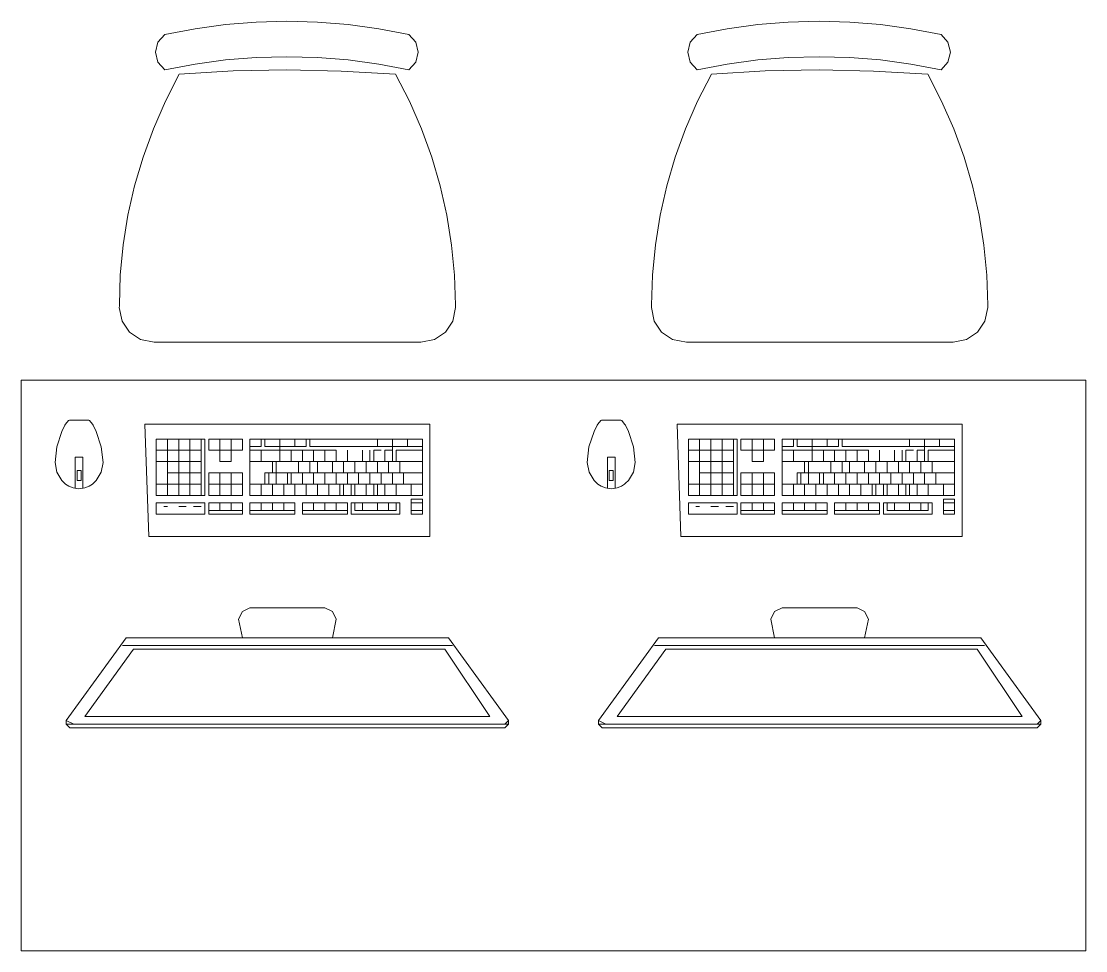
# Model space of a CAD drawing. Header units: millimetres. Extents: x 0 to 1189, y 0 to 841.
# Drawn here: x 813.22 to 827.22, y 545.3 to 557.52 of the extents above; entities that cross this region are included whole.
import ezdxf

# ---------------------------------------------------------------- set-up
doc = ezdxf.new("R2010")
doc.units = ezdxf.units.MM

msp = doc.modelspace()

# ---------------------------------------------------------------- linework, layer by layer
at = {"color": 253, "lineweight": 0, "true_color": 0x999999}
for points in [[(815.104245, 557.341622), (815.501418, 557.417747), (815.901872, 557.472122), (816.304763, 557.504747), (816.709248, 557.515622), (817.113733, 557.504747), (817.516624, 557.472122), (817.917078, 557.417747), (818.31425, 557.341622)], [(822.104256, 557.341622), (822.501428, 557.417747), (822.901882, 557.472122), (823.304773, 557.504747), (823.709258, 557.515622), (824.113743, 557.504747), (824.516635, 557.472122), (824.917088, 557.417747), (825.314261, 557.341622)], [(815.104245, 556.876621), (815.01387, 556.977997), (814.981245, 557.108622), (815.01387, 557.240122), (815.104245, 557.341622)], [(818.31425, 557.341622), (818.404625, 557.240122), (818.43725, 557.108622), (818.404625, 556.977997), (818.31425, 556.876621)], [(822.104256, 556.876621), (822.013881, 556.977997), (821.981256, 557.108622), (822.013881, 557.240122), (822.104256, 557.341622)], [(825.314261, 557.341622), (825.404636, 557.240122), (825.437261, 557.108622), (825.404636, 556.977997), (825.314261, 556.876621)], [(815.104245, 556.876621), (815.501418, 556.952747), (815.901872, 557.007122), (816.304763, 557.039747), (816.709248, 557.050622), (817.113733, 557.039747), (817.516624, 557.007122), (817.917078, 556.952747), (818.31425, 556.876621)], [(822.104256, 556.876621), (822.501428, 556.952747), (822.901882, 557.007122), (823.304773, 557.039747), (823.709258, 557.050622), (824.113743, 557.039747), (824.516635, 557.007122), (824.917088, 556.952747), (825.314261, 556.876621)], [(814.506244, 553.768617), (814.506244, 553.782617), (814.518899, 554.180207), (814.556666, 554.574962), (814.619254, 554.965732), (814.70637, 555.351369), (814.817719, 555.730725), (814.953011, 556.102652), (815.11195, 556.466), (815.294246, 556.819621)], [(815.294246, 556.819621), (816.001372, 556.862371), (816.709248, 556.876621), (817.424624, 556.862246), (818.13925, 556.818621)], [(818.13925, 556.818621), (818.321545, 556.465002), (818.480485, 556.101667), (818.615776, 555.729778), (818.727126, 555.350494), (818.814241, 554.964976), (818.876829, 554.574384), (818.914597, 554.179877), (818.927251, 553.782617), (818.927251, 553.768617)], [(821.506255, 553.768617), (821.506255, 553.782617), (821.518909, 554.180207), (821.556677, 554.574962), (821.619265, 554.965732), (821.70638, 555.351369), (821.81773, 555.730725), (821.953021, 556.102652), (822.111961, 556.466), (822.294256, 556.819621)], [(822.294256, 556.819621), (823.001382, 556.862371), (823.709258, 556.876621), (824.424635, 556.862246), (825.139261, 556.818621)], [(825.139261, 556.818621), (825.321556, 556.465002), (825.480496, 556.101667), (825.615787, 555.729778), (825.727137, 555.350494), (825.814252, 554.964976), (825.87684, 554.574384), (825.914608, 554.179877), (825.927262, 553.782617), (825.927262, 553.768617)], [(814.965245, 553.297616), (814.78326, 553.333257), (814.63862, 553.430491), (814.541041, 553.574788), (814.505244, 553.751617), (814.506244, 553.768617)], [(818.927251, 553.768617), (818.927251, 553.751617), (818.89161, 553.574788), (818.794376, 553.430491), (818.650079, 553.333257), (818.47325, 553.297616)], [(821.965256, 553.297616), (821.783271, 553.333257), (821.63863, 553.430491), (821.541052, 553.574788), (821.505255, 553.751617), (821.506255, 553.768617)], [(825.927262, 553.768617), (825.927262, 553.751617), (825.891621, 553.574788), (825.794387, 553.430491), (825.65009, 553.333257), (825.473261, 553.297616)], [(818.46725, 553.297616), (814.965245, 553.297616)], [(825.467261, 553.297616), (821.965256, 553.297616)], [(827.216264, 552.797615), (813.216242, 552.797615)], [(813.216242, 552.797615), (813.216242, 545.297604)], [(827.216264, 545.297604), (827.216264, 552.797615)], [(813.750243, 552.122614), (813.789243, 552.204614)], [(813.789243, 552.204614), (813.799243, 552.220614)], [(813.799243, 552.220614), (813.837243, 552.265614)], [(813.837243, 552.265614), (813.848243, 552.270614)], [(813.848243, 552.270614), (813.955244, 552.270614)], [(813.955244, 552.270614), (814.103244, 552.270614)], [(814.103244, 552.270614), (814.114244, 552.265614)], [(814.114244, 552.265614), (814.152244, 552.220614)], [(814.152244, 552.220614), (814.161244, 552.204614)], [(814.161244, 552.204614), (814.201244, 552.122614)], [(814.842245, 552.220614), (818.590251, 552.220614)], [(814.892245, 550.741612), (814.842245, 552.220614)], [(818.590251, 552.220614), (818.590251, 550.741612)], [(820.750254, 552.122614), (820.789254, 552.204614)], [(820.789254, 552.204614), (820.799254, 552.220614)], [(820.799254, 552.220614), (820.837254, 552.265614)], [(820.837254, 552.265614), (820.848254, 552.270614)], [(820.848254, 552.270614), (820.955254, 552.270614)], [(820.955254, 552.270614), (821.103254, 552.270614)], [(821.103254, 552.270614), (821.114254, 552.265614)], [(821.114254, 552.265614), (821.152255, 552.220614)], [(821.152255, 552.220614), (821.161255, 552.204614)], [(821.161255, 552.204614), (821.201255, 552.122614)], [(821.842256, 552.220614), (825.590261, 552.220614)], [(821.892256, 550.741612), (821.842256, 552.220614)], [(825.590261, 552.220614), (825.590261, 550.741612)], [(813.660243, 551.713614), (813.683118, 551.922989), (813.750243, 552.122614)], [(814.201244, 552.122614), (814.268369, 551.922989), (814.291244, 551.713614)], [(814.990245, 552.023614), (814.990245, 551.283613)], [(815.631246, 552.023614), (814.990245, 552.023614)], [(814.990245, 552.023614), (814.990245, 551.431613)], [(815.138245, 552.023614), (814.990245, 552.023614)], [(815.138245, 551.431613), (815.138245, 552.023614)], [(815.138245, 552.023614), (815.286246, 552.023614)], [(815.138245, 551.875614), (815.138245, 552.023614)], [(815.286246, 552.023614), (815.286246, 551.875614)], [(815.286246, 552.023614), (815.286246, 551.875614)], [(815.582246, 552.023614), (815.335246, 552.023614)], [(815.434246, 552.023614), (815.434246, 551.283613)], [(815.582246, 551.875614), (815.582246, 552.023614)], [(815.631246, 551.283613), (815.631246, 552.023614)], [(815.681246, 552.023614), (815.977247, 552.023614)], [(815.681246, 551.924614), (815.681246, 552.023614)], [(815.681246, 552.023614), (815.681246, 551.875614)], [(816.124247, 552.023614), (815.681246, 552.023614)], [(815.829246, 551.875614), (815.829246, 552.023614)], [(815.977247, 552.023614), (815.977247, 551.924614)], [(815.977247, 551.727614), (815.977247, 552.023614)], [(816.026247, 552.023614), (816.124247, 552.023614)], [(816.124247, 552.023614), (816.124247, 551.924614)], [(816.124247, 551.875614), (816.124247, 552.023614)], [(816.223247, 552.023614), (816.223247, 551.283613)], [(818.49225, 552.023614), (816.223247, 552.023614)], [(816.223247, 552.023614), (816.371247, 552.023614)], [(816.223247, 551.924614), (816.223247, 552.023614)], [(816.371247, 552.023614), (816.371247, 551.924614)], [(816.420247, 552.023614), (816.618248, 552.023614)], [(816.420247, 551.924614), (816.420247, 552.023614)], [(816.618248, 552.023614), (816.963248, 552.023614)], [(816.618248, 552.023614), (816.618248, 551.727614)], [(816.618248, 551.924614), (816.618248, 552.023614)], [(816.815248, 551.924614), (816.815248, 552.023614)], [(816.815248, 552.023614), (816.815248, 551.924614)], [(816.963248, 552.023614), (816.963248, 551.924614)], [(817.012248, 552.023614), (817.012248, 551.924614)], [(817.90025, 552.023614), (817.012248, 552.023614)], [(817.90025, 552.023614), (818.09725, 552.023614)], [(817.90025, 551.924614), (817.90025, 552.023614)], [(817.90025, 551.924614), (817.90025, 552.023614)], [(818.09725, 552.023614), (818.49225, 552.023614)], [(818.09725, 551.727614), (818.09725, 552.023614)], [(818.09725, 552.023614), (818.09725, 551.924614)], [(818.29425, 552.023614), (818.29425, 551.924614)], [(818.49225, 551.283613), (818.49225, 552.023614)], [(818.49225, 552.023614), (818.49225, 551.924614)], [(820.660254, 551.713614), (820.683129, 551.922989), (820.750254, 552.122614)], [(821.201255, 552.122614), (821.26838, 551.922989), (821.291255, 551.713614)], [(821.990256, 552.023614), (821.990256, 551.283613)], [(822.631257, 552.023614), (821.990256, 552.023614)], [(821.990256, 552.023614), (821.990256, 551.431613)], [(822.138256, 552.023614), (821.990256, 552.023614)], [(822.138256, 551.431613), (822.138256, 552.023614)], [(822.138256, 552.023614), (822.286256, 552.023614)], [(822.138256, 551.875614), (822.138256, 552.023614)], [(822.286256, 552.023614), (822.286256, 551.875614)], [(822.286256, 552.023614), (822.286256, 551.875614)], [(822.582257, 552.023614), (822.335256, 552.023614)], [(822.434256, 552.023614), (822.434256, 551.283613)], [(822.582257, 551.875614), (822.582257, 552.023614)], [(822.631257, 551.283613), (822.631257, 552.023614)], [(822.681257, 552.023614), (822.977257, 552.023614)], [(822.681257, 551.924614), (822.681257, 552.023614)], [(822.681257, 552.023614), (822.681257, 551.875614)], [(823.124258, 552.023614), (822.681257, 552.023614)], [(822.829257, 551.875614), (822.829257, 552.023614)], [(822.977257, 552.023614), (822.977257, 551.924614)], [(822.977257, 551.727614), (822.977257, 552.023614)], [(823.026257, 552.023614), (823.124258, 552.023614)], [(823.124258, 552.023614), (823.124258, 551.924614)], [(823.124258, 551.875614), (823.124258, 552.023614)], [(823.223258, 552.023614), (823.223258, 551.283613)], [(825.492261, 552.023614), (823.223258, 552.023614)], [(823.223258, 552.023614), (823.371258, 552.023614)], [(823.223258, 551.924614), (823.223258, 552.023614)], [(823.371258, 552.023614), (823.371258, 551.924614)], [(823.420258, 552.023614), (823.618258, 552.023614)], [(823.420258, 551.924614), (823.420258, 552.023614)], [(823.618258, 552.023614), (823.963259, 552.023614)], [(823.618258, 552.023614), (823.618258, 551.727614)], [(823.618258, 551.924614), (823.618258, 552.023614)], [(823.815259, 551.924614), (823.815259, 552.023614)], [(823.815259, 552.023614), (823.815259, 551.924614)], [(823.963259, 552.023614), (823.963259, 551.924614)], [(824.012259, 552.023614), (824.012259, 551.924614)], [(824.90026, 552.023614), (824.012259, 552.023614)], [(824.90026, 552.023614), (825.097261, 552.023614)], [(824.90026, 551.924614), (824.90026, 552.023614)], [(824.90026, 551.924614), (824.90026, 552.023614)], [(825.097261, 552.023614), (825.492261, 552.023614)], [(825.097261, 551.727614), (825.097261, 552.023614)], [(825.097261, 552.023614), (825.097261, 551.924614)], [(825.294261, 552.023614), (825.294261, 551.924614)], [(825.492261, 551.283613), (825.492261, 552.023614)], [(825.492261, 552.023614), (825.492261, 551.924614)], [(816.371247, 551.924614), (816.223247, 551.924614)], [(816.618248, 551.924614), (816.420247, 551.924614)], [(816.963248, 551.924614), (816.618248, 551.924614)], [(817.012248, 551.924614), (817.90025, 551.924614)], [(818.49225, 551.924614), (817.90025, 551.924614)], [(823.371258, 551.924614), (823.223258, 551.924614)], [(823.618258, 551.924614), (823.420258, 551.924614)], [(823.963259, 551.924614), (823.618258, 551.924614)], [(824.012259, 551.924614), (824.90026, 551.924614)], [(825.492261, 551.924614), (824.90026, 551.924614)], [(814.025244, 551.786614), (813.926243, 551.786614)], [(813.926243, 551.786614), (813.926243, 551.374613)], [(814.025244, 551.374613), (814.025244, 551.786614)], [(814.990245, 551.875614), (815.286246, 551.875614)], [(815.138245, 551.431613), (815.138245, 551.875614)], [(815.286246, 551.431613), (815.286246, 551.875614)], [(815.286246, 551.875614), (815.582246, 551.875614)], [(815.335246, 551.875614), (815.582246, 551.875614)], [(815.582246, 551.875614), (815.582246, 551.431613)], [(815.681246, 551.875614), (815.829246, 551.875614)], [(815.681246, 551.875614), (816.124247, 551.875614)], [(815.829246, 551.727614), (815.829246, 551.875614)], [(815.829246, 551.727614), (815.829246, 551.875614)], [(815.977247, 551.875614), (815.977247, 551.727614)], [(816.223247, 551.727614), (816.223247, 551.875614)], [(816.618248, 551.875614), (816.223247, 551.875614)], [(816.371247, 551.875614), (816.371247, 551.727614)], [(816.371247, 551.875614), (816.371247, 551.727614)], [(816.618248, 551.727614), (816.618248, 551.875614)], [(816.618248, 551.875614), (816.914248, 551.875614)], [(816.766248, 551.727614), (816.766248, 551.875614)], [(816.914248, 551.727614), (816.914248, 551.875614)], [(816.914248, 551.875614), (817.357249, 551.875614)], [(817.061248, 551.727614), (817.061248, 551.875614)], [(817.209249, 551.727614), (817.209249, 551.875614)], [(817.357249, 551.727614), (817.357249, 551.875614)], [(817.505249, 551.875614), (817.505249, 551.727614)], [(817.703249, 551.727614), (817.703249, 551.875614)], [(817.801249, 551.875614), (817.801249, 551.727614)], [(817.851249, 551.875614), (817.94925, 551.875614)], [(817.851249, 551.727614), (817.851249, 551.875614)], [(817.99825, 551.875614), (818.09725, 551.875614)], [(817.99825, 551.727614), (817.99825, 551.875614)], [(818.14625, 551.875614), (818.14625, 551.727614)], [(818.49225, 551.875614), (818.14625, 551.875614)], [(818.49225, 551.727614), (818.49225, 551.875614)], [(821.025254, 551.786614), (820.926254, 551.786614)], [(820.926254, 551.786614), (820.926254, 551.374613)], [(821.025254, 551.374613), (821.025254, 551.786614)], [(821.990256, 551.875614), (822.286256, 551.875614)], [(822.138256, 551.431613), (822.138256, 551.875614)], [(822.286256, 551.431613), (822.286256, 551.875614)], [(822.286256, 551.875614), (822.582257, 551.875614)], [(822.335256, 551.875614), (822.582257, 551.875614)], [(822.582257, 551.875614), (822.582257, 551.431613)], [(822.681257, 551.875614), (822.829257, 551.875614)], [(822.681257, 551.875614), (823.124258, 551.875614)], [(822.829257, 551.727614), (822.829257, 551.875614)], [(822.829257, 551.727614), (822.829257, 551.875614)], [(822.977257, 551.875614), (822.977257, 551.727614)], [(823.223258, 551.727614), (823.223258, 551.875614)], [(823.618258, 551.875614), (823.223258, 551.875614)], [(823.371258, 551.875614), (823.371258, 551.727614)], [(823.371258, 551.875614), (823.371258, 551.727614)], [(823.618258, 551.727614), (823.618258, 551.875614)], [(823.618258, 551.875614), (823.914259, 551.875614)], [(823.766259, 551.727614), (823.766259, 551.875614)], [(823.914259, 551.727614), (823.914259, 551.875614)], [(823.914259, 551.875614), (824.357259, 551.875614)], [(824.061259, 551.727614), (824.061259, 551.875614)], [(824.209259, 551.727614), (824.209259, 551.875614)], [(824.357259, 551.727614), (824.357259, 551.875614)], [(824.50526, 551.875614), (824.50526, 551.727614)], [(824.70326, 551.727614), (824.70326, 551.875614)], [(824.80126, 551.875614), (824.80126, 551.727614)], [(824.85126, 551.875614), (824.94926, 551.875614)], [(824.85126, 551.727614), (824.85126, 551.875614)], [(824.99826, 551.875614), (825.097261, 551.875614)], [(824.99826, 551.727614), (824.99826, 551.875614)], [(825.146261, 551.875614), (825.146261, 551.727614)], [(825.492261, 551.875614), (825.146261, 551.875614)], [(825.492261, 551.727614), (825.492261, 551.875614)], [(813.750243, 551.480613), (813.683493, 551.588863), (813.660243, 551.713614)], [(813.949244, 551.480613), (813.949244, 551.610613)], [(813.949244, 551.610613), (814.002244, 551.610613)], [(814.002244, 551.610613), (814.002244, 551.480613)], [(814.291244, 551.713614), (814.267994, 551.588863), (814.201244, 551.480613)], [(814.990245, 551.727614), (815.138245, 551.727614)], [(815.434246, 551.727614), (815.138245, 551.727614)], [(815.582246, 551.727614), (815.434246, 551.727614)], [(815.977247, 551.727614), (815.829246, 551.727614)], [(815.977247, 551.727614), (815.829246, 551.727614)], [(816.223247, 551.727614), (816.519247, 551.727614)], [(816.371247, 551.727614), (816.223247, 551.727614)], [(816.223247, 551.431613), (816.223247, 551.727614)], [(816.371247, 551.727614), (816.618248, 551.727614)], [(816.519247, 551.727614), (816.519247, 551.579613)], [(816.568248, 551.579613), (816.568248, 551.727614)], [(816.568248, 551.727614), (816.667248, 551.727614)], [(817.801249, 551.727614), (816.618248, 551.727614)], [(816.667248, 551.727614), (817.752249, 551.727614)], [(816.864248, 551.579613), (816.864248, 551.727614)], [(817.061248, 551.727614), (816.914248, 551.727614)], [(817.012248, 551.579613), (817.012248, 551.727614)], [(817.111248, 551.727614), (817.111248, 551.579613)], [(817.308249, 551.579613), (817.308249, 551.727614)], [(817.456249, 551.579613), (817.456249, 551.727614)], [(817.604249, 551.727614), (817.604249, 551.579613)], [(817.604249, 551.579613), (817.604249, 551.727614)], [(817.752249, 551.727614), (817.90025, 551.727614)], [(817.752249, 551.579613), (817.752249, 551.727614)], [(817.851249, 551.727614), (818.19625, 551.727614)], [(817.90025, 551.727614), (817.90025, 551.579613)], [(818.04825, 551.727614), (818.04825, 551.579613)], [(818.04825, 551.579613), (818.04825, 551.727614)], [(818.14625, 551.727614), (818.49225, 551.727614)], [(818.49225, 551.727614), (818.19625, 551.727614)], [(818.19625, 551.727614), (818.19625, 551.579613)], [(818.19625, 551.727614), (818.19625, 551.579613)], [(818.49225, 551.579613), (818.49225, 551.727614)], [(820.750254, 551.480613), (820.683504, 551.588863), (820.660254, 551.713614)], [(820.949254, 551.480613), (820.949254, 551.610613)], [(820.949254, 551.610613), (821.002254, 551.610613)], [(821.002254, 551.610613), (821.002254, 551.480613)], [(821.291255, 551.713614), (821.268005, 551.588863), (821.201255, 551.480613)], [(821.990256, 551.727614), (822.138256, 551.727614)], [(822.434256, 551.727614), (822.138256, 551.727614)], [(822.582257, 551.727614), (822.434256, 551.727614)], [(822.977257, 551.727614), (822.829257, 551.727614)], [(822.977257, 551.727614), (822.829257, 551.727614)], [(823.223258, 551.727614), (823.519258, 551.727614)], [(823.371258, 551.727614), (823.223258, 551.727614)], [(823.223258, 551.431613), (823.223258, 551.727614)], [(823.371258, 551.727614), (823.618258, 551.727614)], [(823.519258, 551.727614), (823.519258, 551.579613)], [(823.568258, 551.579613), (823.568258, 551.727614)], [(823.568258, 551.727614), (823.667258, 551.727614)], [(824.80126, 551.727614), (823.618258, 551.727614)], [(823.667258, 551.727614), (824.75226, 551.727614)], [(823.864259, 551.579613), (823.864259, 551.727614)], [(824.061259, 551.727614), (823.914259, 551.727614)], [(824.012259, 551.579613), (824.012259, 551.727614)], [(824.111259, 551.727614), (824.111259, 551.579613)], [(824.308259, 551.579613), (824.308259, 551.727614)], [(824.45626, 551.579613), (824.45626, 551.727614)], [(824.60426, 551.727614), (824.60426, 551.579613)], [(824.60426, 551.579613), (824.60426, 551.727614)], [(824.75226, 551.727614), (824.90026, 551.727614)], [(824.75226, 551.579613), (824.75226, 551.727614)], [(824.85126, 551.727614), (825.196261, 551.727614)], [(824.90026, 551.727614), (824.90026, 551.579613)], [(825.04826, 551.727614), (825.04826, 551.579613)], [(825.04826, 551.579613), (825.04826, 551.727614)], [(825.146261, 551.727614), (825.492261, 551.727614)], [(825.492261, 551.727614), (825.196261, 551.727614)], [(825.196261, 551.727614), (825.196261, 551.579613)], [(825.196261, 551.727614), (825.196261, 551.579613)], [(825.492261, 551.579613), (825.492261, 551.727614)], [(813.786243, 551.442613), (813.750243, 551.480613)], [(814.002244, 551.480613), (813.949244, 551.480613)], [(814.201244, 551.480613), (814.165244, 551.442613)], [(815.138245, 551.579613), (815.286246, 551.579613)], [(815.286246, 551.579613), (815.582246, 551.579613)], [(815.681246, 551.431613), (815.681246, 551.579613)], [(815.681246, 551.579613), (815.681246, 551.283613)], [(815.681246, 551.579613), (816.124247, 551.579613)], [(816.124247, 551.579613), (815.681246, 551.579613)], [(815.829246, 551.579613), (815.829246, 551.431613)], [(815.977247, 551.579613), (815.977247, 551.283613)], [(816.124247, 551.283613), (816.124247, 551.579613)], [(816.124247, 551.579613), (816.124247, 551.431613)], [(816.519247, 551.579613), (816.420247, 551.579613)], [(816.420247, 551.579613), (816.420247, 551.431613)], [(816.815248, 551.579613), (816.470247, 551.579613)], [(816.470247, 551.431613), (816.470247, 551.579613)], [(816.568248, 551.579613), (816.568248, 551.431613)], [(816.716248, 551.431613), (816.716248, 551.579613)], [(816.766248, 551.431613), (816.766248, 551.579613)], [(816.766248, 551.579613), (817.061248, 551.579613)], [(817.012248, 551.579613), (816.815248, 551.579613)], [(816.914248, 551.579613), (816.914248, 551.431613)], [(818.04825, 551.579613), (817.012248, 551.579613)], [(817.061248, 551.431613), (817.061248, 551.579613)], [(817.061248, 551.579613), (817.061248, 551.431613)], [(817.209249, 551.431613), (817.209249, 551.579613)], [(817.357249, 551.431613), (817.357249, 551.579613)], [(817.505249, 551.579613), (817.505249, 551.431613)], [(817.505249, 551.431613), (817.505249, 551.579613)], [(817.653249, 551.431613), (817.653249, 551.579613)], [(817.801249, 551.431613), (817.801249, 551.579613)], [(818.19625, 551.579613), (817.94925, 551.579613)], [(817.94925, 551.431613), (817.94925, 551.579613)], [(817.94925, 551.579613), (817.94925, 551.431613)], [(818.09725, 551.579613), (818.24525, 551.579613)], [(818.09725, 551.431613), (818.09725, 551.579613)], [(818.19625, 551.579613), (818.49225, 551.579613)], [(818.24525, 551.579613), (818.24525, 551.431613)], [(818.24525, 551.579613), (818.24525, 551.431613)], [(818.49225, 551.579613), (818.24525, 551.579613)], [(818.49225, 551.431613), (818.49225, 551.579613)], [(820.786254, 551.442613), (820.750254, 551.480613)], [(821.002254, 551.480613), (820.949254, 551.480613)], [(821.201255, 551.480613), (821.165255, 551.442613)], [(822.138256, 551.579613), (822.286256, 551.579613)], [(822.286256, 551.579613), (822.582257, 551.579613)], [(822.681257, 551.431613), (822.681257, 551.579613)], [(822.681257, 551.579613), (822.681257, 551.283613)], [(822.681257, 551.579613), (823.124258, 551.579613)], [(823.124258, 551.579613), (822.681257, 551.579613)], [(822.829257, 551.579613), (822.829257, 551.431613)], [(822.977257, 551.579613), (822.977257, 551.283613)], [(823.124258, 551.283613), (823.124258, 551.579613)], [(823.124258, 551.579613), (823.124258, 551.431613)], [(823.519258, 551.579613), (823.420258, 551.579613)], [(823.420258, 551.579613), (823.420258, 551.431613)], [(823.815259, 551.579613), (823.470258, 551.579613)], [(823.470258, 551.431613), (823.470258, 551.579613)], [(823.568258, 551.579613), (823.568258, 551.431613)], [(823.716258, 551.431613), (823.716258, 551.579613)], [(823.766259, 551.431613), (823.766259, 551.579613)], [(823.766259, 551.579613), (824.061259, 551.579613)], [(824.012259, 551.579613), (823.815259, 551.579613)], [(823.914259, 551.579613), (823.914259, 551.431613)], [(825.04826, 551.579613), (824.012259, 551.579613)], [(824.061259, 551.431613), (824.061259, 551.579613)], [(824.061259, 551.579613), (824.061259, 551.431613)], [(824.209259, 551.431613), (824.209259, 551.579613)], [(824.357259, 551.431613), (824.357259, 551.579613)], [(824.50526, 551.579613), (824.50526, 551.431613)], [(824.50526, 551.431613), (824.50526, 551.579613)], [(824.65326, 551.431613), (824.65326, 551.579613)], [(824.80126, 551.431613), (824.80126, 551.579613)], [(825.196261, 551.579613), (824.94926, 551.579613)], [(824.94926, 551.431613), (824.94926, 551.579613)], [(824.94926, 551.579613), (824.94926, 551.431613)], [(825.097261, 551.579613), (825.245261, 551.579613)], [(825.097261, 551.431613), (825.097261, 551.579613)], [(825.196261, 551.579613), (825.492261, 551.579613)], [(825.245261, 551.579613), (825.245261, 551.431613)], [(825.245261, 551.579613), (825.245261, 551.431613)], [(825.492261, 551.579613), (825.245261, 551.579613)], [(825.492261, 551.431613), (825.492261, 551.579613)], [(813.799243, 551.431613), (813.786243, 551.442613)], [(813.841243, 551.406613), (813.799243, 551.431613)], [(813.898243, 551.382613), (813.841243, 551.406613)], [(813.975244, 551.369613), (813.898243, 551.382613)], [(814.053244, 551.382613), (813.975244, 551.369613)], [(814.110244, 551.406613), (814.053244, 551.382613)], [(814.152244, 551.431613), (814.110244, 551.406613)], [(814.165244, 551.442613), (814.152244, 551.431613)], [(814.990245, 551.431613), (815.434246, 551.431613)], [(814.990245, 551.283613), (814.990245, 551.431613)], [(814.990245, 551.431613), (815.138245, 551.431613)], [(815.138245, 551.431613), (815.138245, 551.283613)], [(815.286246, 551.431613), (815.187245, 551.431613)], [(815.286246, 551.431613), (815.286246, 551.283613)], [(815.582246, 551.431613), (815.335246, 551.431613)], [(815.483246, 551.431613), (815.582246, 551.431613)], [(815.582246, 551.431613), (815.582246, 551.283613)], [(815.681246, 551.283613), (815.681246, 551.431613)], [(816.124247, 551.431613), (815.681246, 551.431613)], [(815.829246, 551.431613), (815.829246, 551.283613)], [(816.124247, 551.431613), (816.124247, 551.283613)], [(816.223247, 551.431613), (816.371247, 551.431613)], [(816.223247, 551.283613), (816.223247, 551.431613)], [(816.420247, 551.431613), (816.223247, 551.431613)], [(816.371247, 551.283613), (816.371247, 551.431613)], [(816.371247, 551.431613), (816.519247, 551.431613)], [(816.716248, 551.431613), (816.470247, 551.431613)], [(816.519247, 551.431613), (816.963248, 551.431613)], [(816.519247, 551.283613), (816.519247, 551.431613)], [(816.667248, 551.431613), (816.667248, 551.283613)], [(816.667248, 551.283613), (816.667248, 551.431613)], [(817.061248, 551.431613), (816.766248, 551.431613)], [(816.815248, 551.431613), (816.815248, 551.283613)], [(817.653249, 551.431613), (816.963248, 551.431613)], [(816.963248, 551.431613), (816.963248, 551.283613)], [(817.209249, 551.431613), (817.061248, 551.431613)], [(817.111248, 551.431613), (817.111248, 551.283613)], [(817.111248, 551.283613), (817.111248, 551.431613)], [(817.259249, 551.431613), (817.259249, 551.283613)], [(817.407249, 551.431613), (817.407249, 551.283613)], [(817.456249, 551.431613), (817.555249, 551.431613)], [(817.456249, 551.283613), (817.456249, 551.431613)], [(817.555249, 551.431613), (817.555249, 551.283613)], [(817.604249, 551.431613), (817.703249, 551.431613)], [(817.604249, 551.283613), (817.604249, 551.431613)], [(817.653249, 551.431613), (818.49225, 551.431613)], [(817.752249, 551.283613), (817.752249, 551.431613)], [(817.851249, 551.431613), (817.851249, 551.283613)], [(817.90025, 551.283613), (817.90025, 551.431613)], [(817.99825, 551.431613), (817.99825, 551.283613)], [(818.14625, 551.431613), (818.14625, 551.283613)], [(818.24525, 551.431613), (818.49225, 551.431613)], [(818.34425, 551.431613), (818.34425, 551.283613)], [(818.34425, 551.283613), (818.34425, 551.431613)], [(818.49225, 551.431613), (818.49225, 551.283613)], [(820.799254, 551.431613), (820.786254, 551.442613)], [(820.841254, 551.406613), (820.799254, 551.431613)], [(820.898254, 551.382613), (820.841254, 551.406613)], [(820.975254, 551.369613), (820.898254, 551.382613)], [(821.053254, 551.382613), (820.975254, 551.369613)], [(821.110254, 551.406613), (821.053254, 551.382613)], [(821.152255, 551.431613), (821.110254, 551.406613)], [(821.165255, 551.442613), (821.152255, 551.431613)], [(821.990256, 551.431613), (822.434256, 551.431613)], [(821.990256, 551.283613), (821.990256, 551.431613)], [(821.990256, 551.431613), (822.138256, 551.431613)], [(822.138256, 551.431613), (822.138256, 551.283613)], [(822.286256, 551.431613), (822.187256, 551.431613)], [(822.286256, 551.431613), (822.286256, 551.283613)], [(822.582257, 551.431613), (822.335256, 551.431613)], [(822.483257, 551.431613), (822.582257, 551.431613)], [(822.582257, 551.431613), (822.582257, 551.283613)], [(822.681257, 551.283613), (822.681257, 551.431613)], [(823.124258, 551.431613), (822.681257, 551.431613)], [(822.829257, 551.431613), (822.829257, 551.283613)], [(823.124258, 551.431613), (823.124258, 551.283613)], [(823.223258, 551.431613), (823.371258, 551.431613)], [(823.223258, 551.283613), (823.223258, 551.431613)], [(823.420258, 551.431613), (823.223258, 551.431613)], [(823.371258, 551.283613), (823.371258, 551.431613)], [(823.371258, 551.431613), (823.519258, 551.431613)], [(823.716258, 551.431613), (823.470258, 551.431613)], [(823.519258, 551.431613), (823.963259, 551.431613)], [(823.519258, 551.283613), (823.519258, 551.431613)], [(823.667258, 551.431613), (823.667258, 551.283613)], [(823.667258, 551.283613), (823.667258, 551.431613)], [(824.061259, 551.431613), (823.766259, 551.431613)], [(823.815259, 551.431613), (823.815259, 551.283613)], [(824.65326, 551.431613), (823.963259, 551.431613)], [(823.963259, 551.431613), (823.963259, 551.283613)], [(824.209259, 551.431613), (824.061259, 551.431613)], [(824.111259, 551.431613), (824.111259, 551.283613)], [(824.111259, 551.283613), (824.111259, 551.431613)], [(824.259259, 551.431613), (824.259259, 551.283613)], [(824.40726, 551.431613), (824.40726, 551.283613)], [(824.45626, 551.431613), (824.55526, 551.431613)], [(824.45626, 551.283613), (824.45626, 551.431613)], [(824.55526, 551.431613), (824.55526, 551.283613)], [(824.60426, 551.431613), (824.70326, 551.431613)], [(824.60426, 551.283613), (824.60426, 551.431613)], [(824.65326, 551.431613), (825.492261, 551.431613)], [(824.75226, 551.283613), (824.75226, 551.431613)], [(824.85126, 551.431613), (824.85126, 551.283613)], [(824.90026, 551.283613), (824.90026, 551.431613)], [(824.99826, 551.431613), (824.99826, 551.283613)], [(825.146261, 551.431613), (825.146261, 551.283613)], [(825.245261, 551.431613), (825.492261, 551.431613)], [(825.344261, 551.431613), (825.344261, 551.283613)], [(825.344261, 551.283613), (825.344261, 551.431613)], [(825.492261, 551.431613), (825.492261, 551.283613)], [(815.138245, 551.283613), (814.990245, 551.283613)], [(814.990245, 551.283613), (815.631246, 551.283613)], [(814.990245, 551.185613), (814.990245, 551.037613)], [(815.631246, 551.185613), (814.990245, 551.185613)], [(815.582246, 551.283613), (815.187245, 551.283613)], [(815.631246, 551.037613), (815.631246, 551.185613)], [(815.829246, 551.283613), (815.681246, 551.283613)], [(815.681246, 551.283613), (816.124247, 551.283613)], [(815.681246, 551.185613), (816.124247, 551.185613)], [(816.124247, 551.185613), (815.681246, 551.185613)], [(815.681246, 551.086613), (815.681246, 551.185613)], [(815.681246, 551.185613), (815.681246, 551.037613)], [(815.977247, 551.283613), (815.829246, 551.283613)], [(815.829246, 551.185613), (815.829246, 551.086613)], [(815.977247, 551.185613), (815.977247, 551.086613)], [(816.124247, 551.283613), (816.026247, 551.283613)], [(816.124247, 551.185613), (816.124247, 551.086613)], [(816.124247, 551.037613), (816.124247, 551.185613)], [(816.223247, 551.283613), (818.49225, 551.283613)], [(816.519247, 551.283613), (816.223247, 551.283613)], [(816.223247, 551.185613), (816.519247, 551.185613)], [(816.223247, 551.086613), (816.223247, 551.185613)], [(816.223247, 551.185613), (816.223247, 551.037613)], [(816.815248, 551.185613), (816.223247, 551.185613)], [(816.371247, 551.086613), (816.371247, 551.185613)], [(816.667248, 551.283613), (816.519247, 551.283613)], [(816.519247, 551.185613), (816.667248, 551.185613)], [(816.519247, 551.185613), (816.519247, 551.086613)], [(816.815248, 551.283613), (816.667248, 551.283613)], [(816.667248, 551.185613), (816.815248, 551.185613)], [(816.667248, 551.185613), (816.667248, 551.086613)], [(816.963248, 551.283613), (816.815248, 551.283613)], [(816.815248, 551.185613), (816.815248, 551.086613)], [(816.815248, 551.037613), (816.815248, 551.185613)], [(816.914248, 551.185613), (817.160248, 551.185613)], [(816.914248, 551.086613), (816.914248, 551.185613)], [(816.914248, 551.185613), (816.914248, 551.037613)], [(817.505249, 551.185613), (816.914248, 551.185613)], [(817.061248, 551.086613), (817.061248, 551.185613)], [(817.209249, 551.086613), (817.209249, 551.185613)], [(817.209249, 551.185613), (817.505249, 551.185613)], [(817.357249, 551.086613), (817.357249, 551.185613)], [(817.703249, 551.283613), (817.456249, 551.283613)], [(817.505249, 551.185613), (817.505249, 551.086613)], [(817.505249, 551.037613), (817.505249, 551.185613)], [(818.19625, 551.185613), (817.555249, 551.185613)], [(817.555249, 551.185613), (817.555249, 551.037613)], [(817.604249, 551.086613), (817.604249, 551.185613)], [(817.604249, 551.185613), (818.14625, 551.185613)], [(817.703249, 551.185613), (817.703249, 551.086613)], [(817.99825, 551.283613), (817.752249, 551.283613)], [(817.90025, 551.086613), (817.90025, 551.185613)], [(818.14625, 551.283613), (818.04825, 551.283613)], [(818.04825, 551.086613), (818.04825, 551.185613)], [(818.14625, 551.185613), (818.14625, 551.086613)], [(818.49225, 551.283613), (818.19625, 551.283613)], [(818.19625, 551.037613), (818.19625, 551.185613)], [(818.34425, 551.234613), (818.49225, 551.234613)], [(818.34425, 551.037613), (818.34425, 551.234613)], [(818.34425, 551.185613), (818.49225, 551.185613)], [(818.34425, 551.086613), (818.34425, 551.185613)], [(818.49225, 551.234613), (818.49225, 551.037613)], [(818.49225, 551.185613), (818.49225, 551.086613)], [(822.138256, 551.283613), (821.990256, 551.283613)], [(821.990256, 551.283613), (822.631257, 551.283613)], [(821.990256, 551.185613), (821.990256, 551.037613)], [(822.631257, 551.185613), (821.990256, 551.185613)], [(822.582257, 551.283613), (822.187256, 551.283613)], [(822.631257, 551.037613), (822.631257, 551.185613)], [(822.829257, 551.283613), (822.681257, 551.283613)], [(822.681257, 551.283613), (823.124258, 551.283613)], [(822.681257, 551.185613), (823.124258, 551.185613)], [(823.124258, 551.185613), (822.681257, 551.185613)], [(822.681257, 551.086613), (822.681257, 551.185613)], [(822.681257, 551.185613), (822.681257, 551.037613)], [(822.977257, 551.283613), (822.829257, 551.283613)], [(822.829257, 551.185613), (822.829257, 551.086613)], [(822.977257, 551.185613), (822.977257, 551.086613)], [(823.124258, 551.283613), (823.026257, 551.283613)], [(823.124258, 551.185613), (823.124258, 551.086613)], [(823.124258, 551.037613), (823.124258, 551.185613)], [(823.223258, 551.283613), (825.492261, 551.283613)], [(823.519258, 551.283613), (823.223258, 551.283613)], [(823.223258, 551.185613), (823.519258, 551.185613)], [(823.223258, 551.086613), (823.223258, 551.185613)], [(823.223258, 551.185613), (823.223258, 551.037613)], [(823.815259, 551.185613), (823.223258, 551.185613)], [(823.371258, 551.086613), (823.371258, 551.185613)], [(823.667258, 551.283613), (823.519258, 551.283613)], [(823.519258, 551.185613), (823.667258, 551.185613)], [(823.519258, 551.185613), (823.519258, 551.086613)], [(823.815259, 551.283613), (823.667258, 551.283613)], [(823.667258, 551.185613), (823.815259, 551.185613)], [(823.667258, 551.185613), (823.667258, 551.086613)], [(823.963259, 551.283613), (823.815259, 551.283613)], [(823.815259, 551.185613), (823.815259, 551.086613)], [(823.815259, 551.037613), (823.815259, 551.185613)], [(823.914259, 551.185613), (824.160259, 551.185613)], [(823.914259, 551.086613), (823.914259, 551.185613)], [(823.914259, 551.185613), (823.914259, 551.037613)], [(824.50526, 551.185613), (823.914259, 551.185613)], [(824.061259, 551.086613), (824.061259, 551.185613)], [(824.209259, 551.086613), (824.209259, 551.185613)], [(824.209259, 551.185613), (824.50526, 551.185613)], [(824.357259, 551.086613), (824.357259, 551.185613)], [(824.70326, 551.283613), (824.45626, 551.283613)], [(824.50526, 551.185613), (824.50526, 551.086613)], [(824.50526, 551.037613), (824.50526, 551.185613)], [(825.196261, 551.185613), (824.55526, 551.185613)], [(824.55526, 551.185613), (824.55526, 551.037613)], [(824.60426, 551.086613), (824.60426, 551.185613)], [(824.60426, 551.185613), (825.146261, 551.185613)], [(824.70326, 551.185613), (824.70326, 551.086613)], [(824.99826, 551.283613), (824.75226, 551.283613)], [(824.90026, 551.086613), (824.90026, 551.185613)], [(825.146261, 551.283613), (825.04826, 551.283613)], [(825.04826, 551.086613), (825.04826, 551.185613)], [(825.146261, 551.185613), (825.146261, 551.086613)], [(825.492261, 551.283613), (825.196261, 551.283613)], [(825.196261, 551.037613), (825.196261, 551.185613)], [(825.344261, 551.234613), (825.492261, 551.234613)], [(825.344261, 551.037613), (825.344261, 551.234613)], [(825.344261, 551.185613), (825.492261, 551.185613)], [(825.344261, 551.086613), (825.344261, 551.185613)], [(825.492261, 551.234613), (825.492261, 551.037613)], [(825.492261, 551.185613), (825.492261, 551.086613)], [(815.089245, 551.135613), (815.138245, 551.135613)], [(815.138245, 551.135613), (815.089245, 551.135613)], [(815.286246, 551.135613), (815.385246, 551.135613)], [(815.385246, 551.135613), (815.286246, 551.135613)], [(815.582246, 551.135613), (815.483246, 551.135613)], [(815.582246, 551.135613), (815.483246, 551.135613)], [(816.124247, 551.086613), (815.681246, 551.086613)], [(816.519247, 551.086613), (816.223247, 551.086613)], [(816.815248, 551.086613), (816.519247, 551.086613)], [(817.209249, 551.086613), (816.914248, 551.086613)], [(817.505249, 551.086613), (817.209249, 551.086613)], [(818.14625, 551.086613), (817.604249, 551.086613)], [(818.49225, 551.086613), (818.34425, 551.086613)], [(822.089256, 551.135613), (822.138256, 551.135613)], [(822.138256, 551.135613), (822.089256, 551.135613)], [(822.286256, 551.135613), (822.385256, 551.135613)], [(822.385256, 551.135613), (822.286256, 551.135613)], [(822.582257, 551.135613), (822.483257, 551.135613)], [(822.582257, 551.135613), (822.483257, 551.135613)], [(823.124258, 551.086613), (822.681257, 551.086613)], [(823.519258, 551.086613), (823.223258, 551.086613)], [(823.815259, 551.086613), (823.519258, 551.086613)], [(824.209259, 551.086613), (823.914259, 551.086613)], [(824.50526, 551.086613), (824.209259, 551.086613)], [(825.146261, 551.086613), (824.60426, 551.086613)], [(825.492261, 551.086613), (825.344261, 551.086613)], [(814.990245, 551.037613), (815.631246, 551.037613)], [(815.681246, 551.037613), (816.124247, 551.037613)], [(816.223247, 551.037613), (816.815248, 551.037613)], [(816.914248, 551.037613), (817.505249, 551.037613)], [(817.555249, 551.037613), (818.19625, 551.037613)], [(818.49225, 551.037613), (818.34425, 551.037613)], [(821.990256, 551.037613), (822.631257, 551.037613)], [(822.681257, 551.037613), (823.124258, 551.037613)], [(823.223258, 551.037613), (823.815259, 551.037613)], [(823.914259, 551.037613), (824.50526, 551.037613)], [(824.55526, 551.037613), (825.196261, 551.037613)], [(825.492261, 551.037613), (825.344261, 551.037613)], [(818.590251, 550.741612), (814.892245, 550.741612)], [(825.590261, 550.741612), (821.892256, 550.741612)], [(816.223247, 549.804611), (816.124247, 549.754611)], [(816.223247, 549.804611), (816.124247, 549.754611)], [(816.223247, 549.804611), (816.716248, 549.804611)], [(816.223247, 549.804611), (816.716248, 549.804611)], [(816.716248, 549.804611), (817.209249, 549.804611)], [(816.716248, 549.804611), (817.209249, 549.804611)], [(817.209249, 549.804611), (817.308249, 549.754611)], [(817.209249, 549.804611), (817.308249, 549.754611)], [(823.223258, 549.804611), (823.124258, 549.754611)], [(823.223258, 549.804611), (823.124258, 549.754611)], [(823.223258, 549.804611), (823.716258, 549.804611)], [(823.223258, 549.804611), (823.716258, 549.804611)], [(823.716258, 549.804611), (824.209259, 549.804611)], [(823.716258, 549.804611), (824.209259, 549.804611)], [(824.209259, 549.804611), (824.308259, 549.754611)], [(824.209259, 549.804611), (824.308259, 549.754611)], [(816.124247, 549.754611), (816.075247, 549.65661)], [(816.124247, 549.754611), (816.075247, 549.65661)], [(816.075247, 549.65661), (816.124247, 549.40961)], [(817.308249, 549.754611), (817.357249, 549.65661)], [(817.308249, 549.754611), (817.357249, 549.65661)], [(817.357249, 549.65661), (817.308249, 549.40961)], [(823.124258, 549.754611), (823.075257, 549.65661)], [(823.124258, 549.754611), (823.075257, 549.65661)], [(823.075257, 549.65661), (823.124258, 549.40961)], [(824.308259, 549.754611), (824.357259, 549.65661)], [(824.308259, 549.754611), (824.357259, 549.65661)], [(824.357259, 549.65661), (824.308259, 549.40961)], [(814.596245, 549.40961), (813.807243, 548.324608)], [(814.645245, 549.40961), (814.596245, 549.40961)], [(814.744245, 549.40961), (814.645245, 549.40961)], [(816.716248, 549.40961), (814.744245, 549.40961)], [(818.738251, 549.40961), (816.716248, 549.40961)], [(818.837251, 549.40961), (818.738251, 549.40961)], [(819.626252, 548.324608), (818.837251, 549.40961)], [(821.596255, 549.40961), (820.807254, 548.324608)], [(821.645255, 549.40961), (821.596255, 549.40961)], [(821.744255, 549.40961), (821.645255, 549.40961)], [(823.716258, 549.40961), (821.744255, 549.40961)], [(825.738262, 549.40961), (823.716258, 549.40961)], [(825.837262, 549.40961), (825.738262, 549.40961)], [(826.626263, 548.324608), (825.837262, 549.40961)], [(814.694245, 549.26161), (814.053244, 548.374608)], [(816.716248, 549.31161), (814.546244, 549.31161)], [(816.716248, 549.26161), (814.694245, 549.26161)], [(818.886251, 549.31161), (816.716248, 549.31161)], [(818.787251, 549.26161), (816.716248, 549.26161)], [(819.379252, 548.374608), (818.787251, 549.26161)], [(821.694255, 549.26161), (821.053254, 548.374608)], [(823.716258, 549.31161), (821.546255, 549.31161)], [(823.716258, 549.26161), (821.694255, 549.26161)], [(825.886262, 549.31161), (823.716258, 549.31161)], [(825.787262, 549.26161), (823.716258, 549.26161)], [(826.379263, 548.374608), (825.787262, 549.26161)], [(813.807243, 548.324608), (813.807243, 548.275608)], [(813.807243, 548.324608), (813.905243, 548.275608)], [(813.807243, 548.275608), (813.856243, 548.226608)], [(813.807243, 548.275608), (813.905243, 548.275608)], [(813.905243, 548.275608), (816.716248, 548.275608)], [(813.905243, 548.275608), (816.716248, 548.275608)], [(814.053244, 548.374608), (816.716248, 548.374608)], [(816.716248, 548.374608), (819.379252, 548.374608)], [(816.716248, 548.275608), (819.527252, 548.275608)], [(816.716248, 548.275608), (819.577252, 548.275608)], [(819.527252, 548.275608), (819.626252, 548.275608)], [(819.577252, 548.275608), (819.626252, 548.324608)], [(819.577252, 548.226608), (819.626252, 548.275608)], [(819.626252, 548.275608), (819.626252, 548.324608)], [(820.807254, 548.324608), (820.807254, 548.275608)], [(820.807254, 548.324608), (820.905254, 548.275608)], [(820.807254, 548.275608), (820.856254, 548.226608)], [(820.807254, 548.275608), (820.905254, 548.275608)], [(820.905254, 548.275608), (823.716258, 548.275608)], [(820.905254, 548.275608), (823.716258, 548.275608)], [(821.053254, 548.374608), (823.716258, 548.374608)], [(823.716258, 548.374608), (826.379263, 548.374608)], [(823.716258, 548.275608), (826.527263, 548.275608)], [(823.716258, 548.275608), (826.577263, 548.275608)], [(826.527263, 548.275608), (826.626263, 548.275608)], [(826.577263, 548.275608), (826.626263, 548.324608)], [(826.577263, 548.226608), (826.626263, 548.275608)], [(826.626263, 548.275608), (826.626263, 548.324608)], [(813.856243, 548.226608), (816.716248, 548.226608)], [(816.716248, 548.226608), (819.577252, 548.226608)], [(820.856254, 548.226608), (823.716258, 548.226608)], [(823.716258, 548.226608), (826.577263, 548.226608)], [(813.216242, 545.297604), (827.216264, 545.297604)]]:
    msp.add_lwpolyline(points, dxfattribs=at)

doc.saveas('drawing.dxf')
